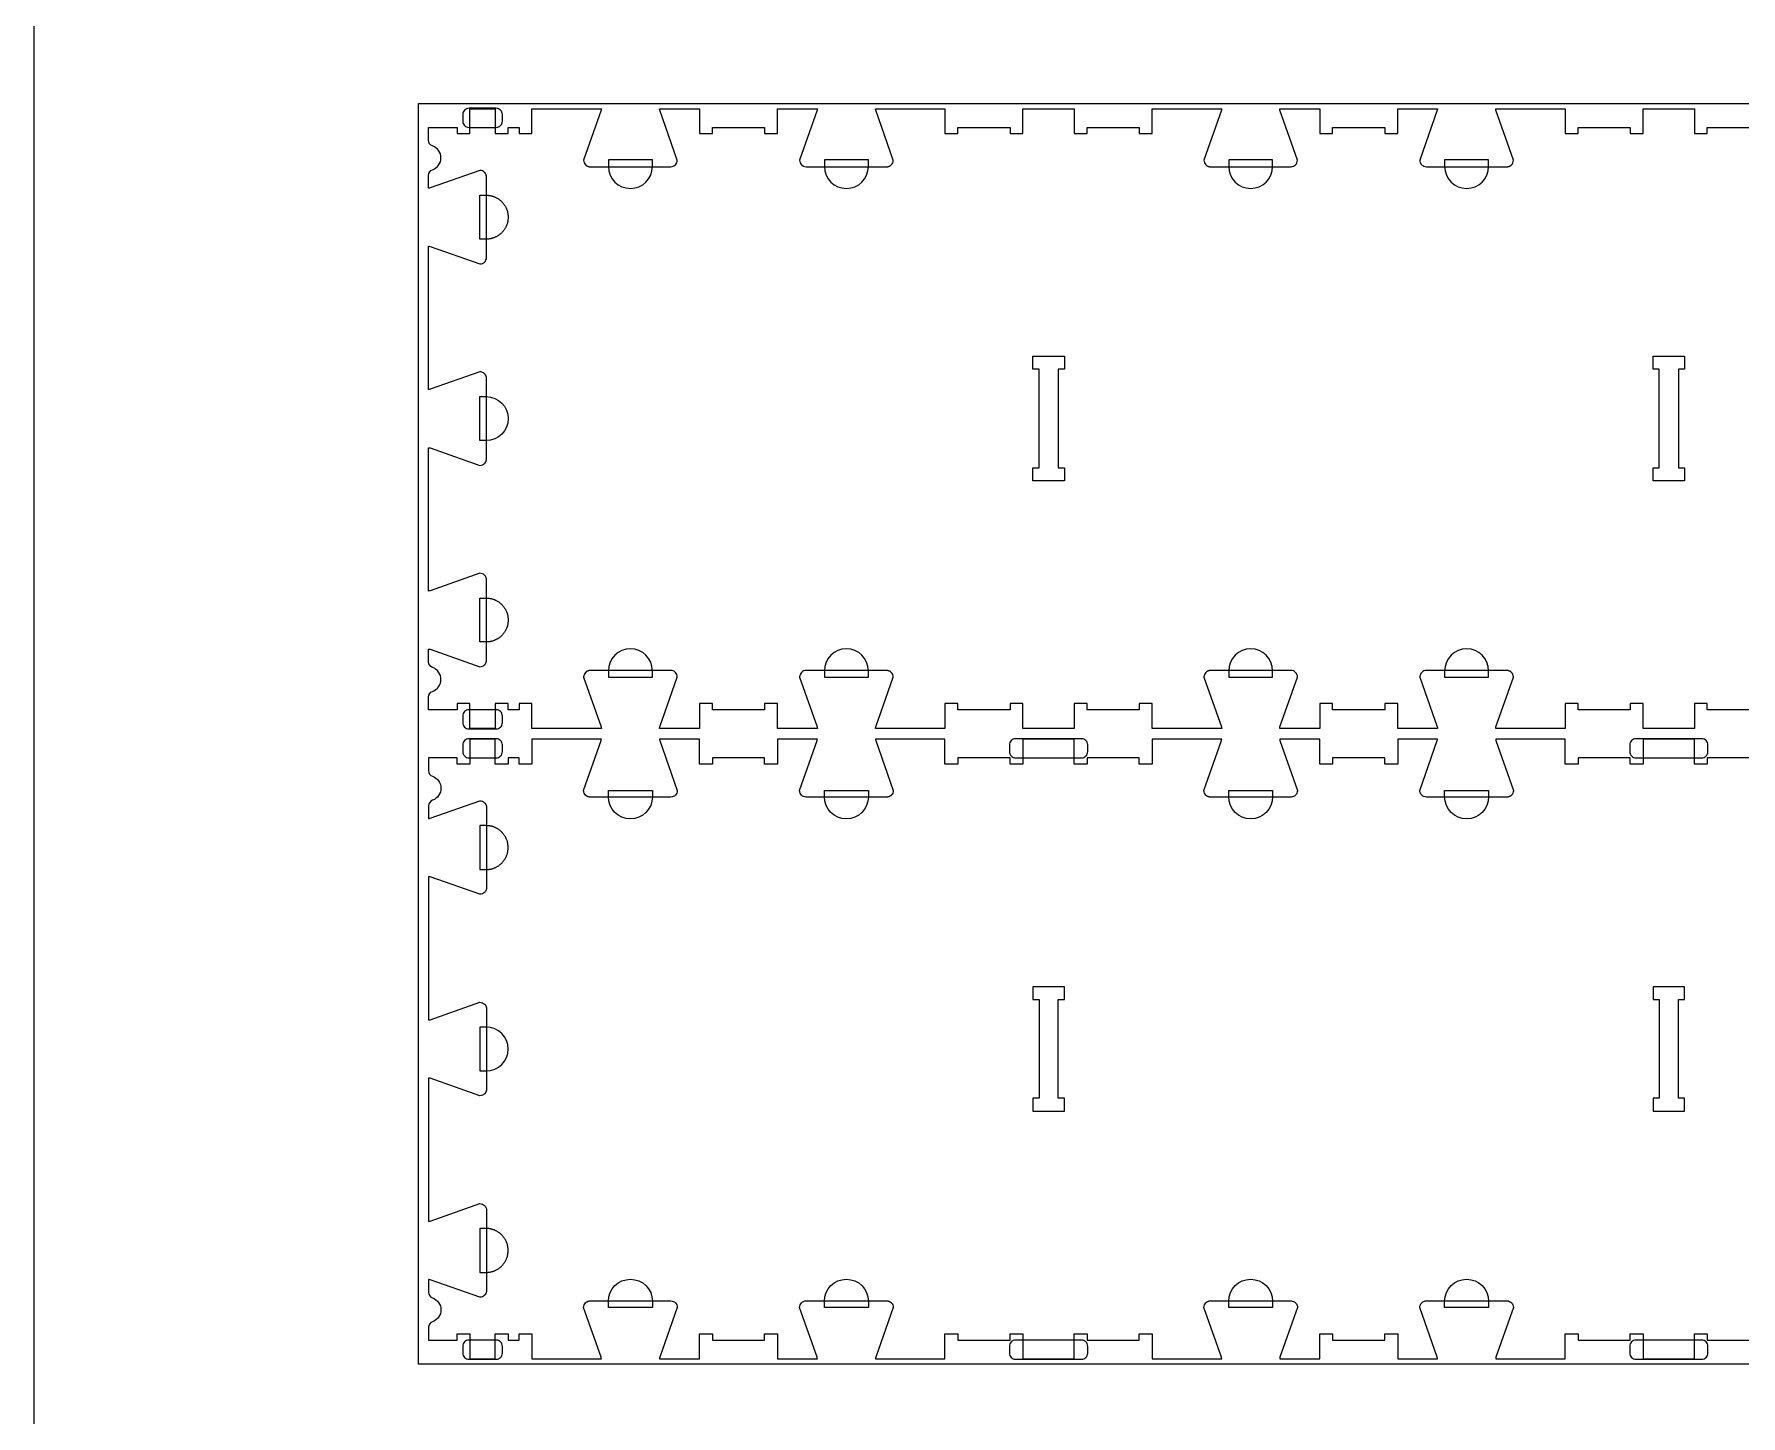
# Model space of a CAD drawing. Extents: x -1151 to 2032, y -19593 to -11999.
# Drawn here: x -1151 to 500, y -15293 to -13956 of the extents above; entities that cross this region are included whole.
import ezdxf

# ---------------------------------------------------------------- set-up
doc = ezdxf.new("R2010")
doc.units = 0
for name, color, linetype in [('0_SHEET_SPRUCEPLY_2440X122', 1, 'CONTINUOUS'), ('3_ANYTOOL_CUTTHROUGH_INSID', 4, 'CONTINUOUS'), ('4_ANYTOOL_CUTTHROUGH_OUTSI', 5, 'CONTINUOUS'), ('5_ANYTOOL_HALF_MILL_9MM_IN', 3, 'CONTINUOUS'), ('DONOTCUT', 18, 'CONTINUOUS')]:
    doc.layers.add(name, color=color, linetype=linetype)

msp = doc.modelspace()

# ---------------------------------------------------------------- linework, layer by layer
at = {"layer": '0_SHEET_SPRUCEPLY_2440X122'}
msp.add_lwpolyline([(1660.5, -14023.3), (1660.5, -15243.3), (-779.5, -15243.3), (-779.5, -14023.3)], close=True, dxfattribs=at)
at = {"layer": '3_ANYTOOL_CUTTHROUGH_INSID', "color": 4}
for points in [[(-154.9, -14388.5), (-185.1, -14388.5), (-185.1, -14376), (-179.1, -14376), (-179.1, -14280.5), (-185.1, -14280.5), (-185.1, -14268), (-154.6, -14268), (-154.6, -14280.5), (-160.6, -14280.5), (-160.6, -14376), (-154.6, -14376), (-154.6, -14388.5)], [(445.1, -14388.5), (414.9, -14388.5), (414.9, -14376), (420.9, -14376), (420.9, -14280.5), (414.9, -14280.5), (414.9, -14268), (445.4, -14268), (445.4, -14280.5), (439.4, -14280.5), (439.4, -14376), (445.4, -14376), (445.4, -14388.5)], [(-154.9, -14878), (-185.1, -14878), (-185.1, -14890.5), (-179.1, -14890.5), (-179.1, -14986), (-185.1, -14986), (-185.1, -14998.5), (-154.6, -14998.5), (-154.6, -14986), (-160.6, -14986), (-160.6, -14890.5), (-154.6, -14890.5), (-154.6, -14878)], [(445.1, -14878), (414.9, -14878), (414.9, -14890.5), (420.9, -14890.5), (420.9, -14986), (414.9, -14986), (414.9, -14998.5), (445.4, -14998.5), (445.4, -14986), (439.4, -14986), (439.4, -14890.5), (445.4, -14890.5), (445.4, -14878)]]:
    msp.add_lwpolyline(points, close=True, dxfattribs=at)
at = {"layer": '4_ANYTOOL_CUTTHROUGH_OUTSI', "color": 5}
for points in [[(517.9, -14610), (467.4, -14610), (467.4, -14604), (454.9, -14604), (454.9, -14628), (405.4, -14628), (405.4, -14604), (392.9, -14604), (392.9, -14610), (342.4, -14610), (342.4, -14604), (329.9, -14604), (329.9, -14628), (262.7, -14628), (262.7, -14628, -0.061485), (262.9, -14626.6), (279.8, -14578.4), (279.8, -14578.3), (279.8, -14578.3), (279.8, -14578.3, 0.198912), (278, -14573.9), (277.9, -14573.8), (277.8, -14573.7), (277.7, -14573.6), (277.6, -14573.5), (277.4, -14573.4), (277.3, -14573.3), (277.2, -14573.2), (277.1, -14573.1), (276.9, -14573), (276.8, -14572.9), (276.7, -14572.8), (276.5, -14572.8), (276.4, -14572.7), (276.3, -14572.6), (276.1, -14572.6), (276, -14572.5), (275.8, -14572.5), (275.7, -14572.4), (275.5, -14572.3), (275.4, -14572.3), (275.2, -14572.3), (275.1, -14572.2), (274.9, -14572.2), (274.8, -14572.1), (274.6, -14572.1), (274.5, -14572.1), (274.3, -14572.1), (274.2, -14572.1), (274, -14572), (273.9, -14572), (273.7, -14572), (273.6, -14572), (195.6, -14572, 0.414214), (189.3, -14578.3), (189.3, -14578.3), (189.3, -14578.4), (206.2, -14626.6), (206.2, -14626.6, -0.061485), (206.5, -14628), (167.9, -14628), (167.9, -14604), (155.4, -14604), (155.4, -14610), (104.9, -14610), (104.9, -14604), (92.4, -14604), (92.4, -14628), (53.8, -14628), (53.8, -14628, -0.061485), (54, -14626.6), (70.9, -14578.4), (70.9, -14578.3), (70.9, -14578.3), (70.9, -14578.3, 0.414214), (64.7, -14572), (-13.3, -14572), (-13.5, -14572), (-13.6, -14572), (-13.8, -14572), (-13.9, -14572.1), (-14.1, -14572.1), (-14.2, -14572.1), (-14.4, -14572.1), (-14.5, -14572.1), (-14.7, -14572.2), (-14.8, -14572.2), (-15, -14572.3), (-15.1, -14572.3), (-15.3, -14572.3), (-15.4, -14572.4), (-15.6, -14572.5), (-15.7, -14572.5), (-15.9, -14572.6), (-16, -14572.6), (-16.1, -14572.7), (-16.3, -14572.8), (-16.4, -14572.8), (-16.5, -14572.9), (-16.7, -14573), (-16.8, -14573.1), (-16.9, -14573.2), (-17.1, -14573.3), (-17.2, -14573.4), (-17.3, -14573.5), (-17.4, -14573.6), (-17.5, -14573.7), (-17.6, -14573.8), (-17.7, -14573.9, 0.198912), (-19.6, -14578.3), (-19.6, -14578.3), (-19.6, -14578.4), (-2.7, -14626.6), (-2.7, -14626.6, -0.061485), (-2.4, -14628), (-69.6, -14628), (-69.6, -14604), (-82.1, -14604), (-82.1, -14610), (-132.6, -14610), (-132.6, -14604), (-145.1, -14604), (-145.1, -14628), (-194.6, -14628), (-194.6, -14604), (-207.1, -14604), (-207.1, -14610), (-257.6, -14610), (-257.6, -14604), (-270.1, -14604), (-270.1, -14628), (-319.9, -14628), (-337.3, -14628), (-337.3, -14628, -0.061485), (-337.1, -14626.6), (-320.2, -14578.4), (-320.2, -14578.3), (-320.2, -14578.3), (-320.2, -14578.3, 0.198912), (-322, -14573.9), (-322.1, -14573.8), (-322.2, -14573.7), (-322.3, -14573.6), (-322.4, -14573.5), (-322.6, -14573.4), (-322.7, -14573.3), (-322.8, -14573.2), (-322.9, -14573.1), (-323.1, -14573), (-323.2, -14572.9), (-323.3, -14572.8), (-323.5, -14572.8), (-323.6, -14572.7), (-323.7, -14572.6), (-323.9, -14572.6), (-324, -14572.5), (-324.2, -14572.5), (-324.3, -14572.4), (-324.5, -14572.3), (-324.6, -14572.3), (-324.8, -14572.3), (-324.9, -14572.2), (-325.1, -14572.2), (-325.2, -14572.1), (-325.4, -14572.1), (-325.5, -14572.1), (-325.7, -14572.1), (-325.8, -14572.1), (-326, -14572), (-326.1, -14572), (-326.3, -14572), (-326.4, -14572), (-404.4, -14572, 0.414214), (-410.7, -14578.3), (-410.7, -14578.3), (-410.7, -14578.4), (-393.8, -14626.6), (-393.8, -14626.6, -0.061485), (-393.5, -14628), (-432.1, -14628), (-432.1, -14604), (-444.6, -14604), (-444.6, -14610), (-495.1, -14610), (-495.1, -14604), (-507.6, -14604), (-507.6, -14628), (-546.2, -14628), (-546.2, -14628, -0.061485), (-546, -14626.6), (-529.1, -14578.4), (-529.1, -14578.3), (-529.1, -14578.3), (-529.1, -14578.3, 0.414214), (-535.3, -14572), (-613.3, -14572), (-613.5, -14572), (-613.6, -14572), (-613.8, -14572), (-613.9, -14572.1), (-614.1, -14572.1), (-614.2, -14572.1), (-614.4, -14572.1), (-614.5, -14572.1), (-614.7, -14572.2), (-614.8, -14572.2), (-615, -14572.3), (-615.1, -14572.3), (-615.3, -14572.3), (-615.4, -14572.4), (-615.6, -14572.5), (-615.7, -14572.5), (-615.9, -14572.6), (-616, -14572.6), (-616.1, -14572.7), (-616.3, -14572.8), (-616.4, -14572.8), (-616.5, -14572.9), (-616.7, -14573), (-616.8, -14573.1), (-616.9, -14573.2), (-617.1, -14573.3), (-617.2, -14573.4), (-617.3, -14573.5), (-617.4, -14573.6), (-617.5, -14573.7), (-617.6, -14573.8), (-617.7, -14573.9, 0.198912), (-619.6, -14578.3), (-619.6, -14578.3), (-619.6, -14578.4), (-602.7, -14626.6), (-602.7, -14626.6, -0.061485), (-602.4, -14628), (-619.9, -14628), (-669.6, -14628), (-669.6, -14604), (-682.1, -14604), (-682.1, -14610), (-692.6, -14610), (-692.6, -14604), (-705.1, -14604), (-705.1, -14628), (-729.6, -14628), (-729.6, -14604), (-742.1, -14604), (-742.1, -14610), (-769.6, -14610), (-769.6, -14597.6), (-769.6, -14597.6, -0.317837), (-765.8, -14592.2, 0.707107), (-765.8, -14569.1, -0.317837), (-769.6, -14563.7), (-769.6, -14551.3, -0.061485), (-768.2, -14551.5), (-720, -14568.4), (-719.9, -14568.4), (-719.9, -14568.4), (-719.9, -14568.4, 0.198912), (-715.4, -14566.6), (-715.3, -14566.5), (-715.2, -14566.4), (-715.1, -14566.3), (-715, -14566.2), (-714.9, -14566), (-714.9, -14565.9), (-714.8, -14565.8), (-714.7, -14565.7), (-714.6, -14565.5), (-714.5, -14565.4), (-714.4, -14565.3), (-714.4, -14565.1), (-714.3, -14565), (-714.2, -14564.9), (-714.2, -14564.7), (-714.1, -14564.6), (-714, -14564.4), (-714, -14564.3), (-713.9, -14564.1), (-713.9, -14564), (-713.8, -14563.8), (-713.8, -14563.7), (-713.8, -14563.5), (-713.7, -14563.4), (-713.7, -14563.2), (-713.7, -14563.1), (-713.7, -14562.9), (-713.6, -14562.8), (-713.6, -14562.6), (-713.6, -14562.5), (-713.6, -14562.3), (-713.6, -14562.2), (-713.6, -14484.2, 0.414214), (-719.9, -14477.9), (-719.9, -14477.9), (-720, -14477.9), (-768.2, -14494.8), (-768.2, -14494.8, -0.061485), (-769.6, -14495.1), (-769.6, -14356.4, -0.061485), (-768.2, -14356.6), (-720, -14373.5), (-719.9, -14373.5), (-719.9, -14373.5), (-719.9, -14373.5, 0.198912), (-715.4, -14371.7), (-715.3, -14371.6), (-715.2, -14371.5), (-715.1, -14371.4), (-715, -14371.3), (-714.9, -14371.1), (-714.9, -14371), (-714.8, -14370.9), (-714.7, -14370.8), (-714.6, -14370.6), (-714.5, -14370.5), (-714.4, -14370.4), (-714.4, -14370.2), (-714.3, -14370.1), (-714.2, -14370), (-714.2, -14369.8), (-714.1, -14369.7), (-714, -14369.5), (-714, -14369.4), (-713.9, -14369.2), (-713.9, -14369.1), (-713.8, -14368.9), (-713.8, -14368.8), (-713.8, -14368.6), (-713.7, -14368.5), (-713.7, -14368.3), (-713.7, -14368.2), (-713.7, -14368), (-713.6, -14367.9), (-713.6, -14367.7), (-713.6, -14367.6), (-713.6, -14367.4), (-713.6, -14367.3), (-713.6, -14289.3), (-713.6, -14289.1), (-713.6, -14289), (-713.6, -14288.8), (-713.6, -14288.7), (-713.7, -14288.5), (-713.7, -14288.4), (-713.7, -14288.2), (-713.7, -14288.1), (-713.8, -14287.9), (-713.8, -14287.8), (-713.8, -14287.6), (-713.9, -14287.5), (-713.9, -14287.3), (-714, -14287.2), (-714, -14287), (-714.1, -14286.9), (-714.2, -14286.7), (-714.2, -14286.6), (-714.3, -14286.5), (-714.4, -14286.3), (-714.4, -14286.2), (-714.5, -14286.1), (-714.6, -14285.9), (-714.7, -14285.8), (-714.8, -14285.7), (-714.9, -14285.5), (-714.9, -14285.4), (-715, -14285.3), (-715.1, -14285.2), (-715.2, -14285.1), (-715.3, -14285), (-715.4, -14284.9, 0.198912), (-719.9, -14283), (-719.9, -14283), (-720, -14283), (-768.2, -14299.9), (-768.2, -14299.9, -0.061485), (-769.6, -14300.2), (-769.6, -14161.5, -0.061485), (-768.2, -14161.7), (-720, -14178.6), (-719.9, -14178.6), (-719.9, -14178.6), (-719.9, -14178.6, 0.414214), (-713.6, -14172.4), (-713.6, -14094.4), (-713.6, -14094.2), (-713.6, -14094.1), (-713.6, -14093.9), (-713.6, -14093.8), (-713.7, -14093.6), (-713.7, -14093.5), (-713.7, -14093.3), (-713.7, -14093.2), (-713.8, -14093), (-713.8, -14092.9), (-713.8, -14092.7), (-713.9, -14092.6), (-713.9, -14092.4), (-714, -14092.3), (-714, -14092.1), (-714.1, -14092), (-714.2, -14091.8), (-714.2, -14091.7), (-714.3, -14091.6), (-714.4, -14091.4), (-714.4, -14091.3), (-714.5, -14091.2), (-714.6, -14091), (-714.7, -14090.9), (-714.8, -14090.8), (-714.9, -14090.6), (-714.9, -14090.5), (-715, -14090.4), (-715.1, -14090.3), (-715.2, -14090.2), (-715.3, -14090.1), (-715.4, -14090, 0.198912), (-719.9, -14088.1), (-719.9, -14088.1), (-720, -14088.1), (-768.2, -14105), (-768.2, -14105, -0.061485), (-769.6, -14105.3), (-769.6, -14092.9, -0.317837), (-765.8, -14087.5, 0.707107), (-765.8, -14064.4, -0.317837), (-769.6, -14058.9), (-769.6, -14046.5), (-742.1, -14046.5), (-742.1, -14052.5), (-729.6, -14052.5), (-729.6, -14028.5), (-705.1, -14028.5), (-705.1, -14052.5), (-692.6, -14052.5), (-692.6, -14046.5), (-682.1, -14046.5), (-682.1, -14052.5), (-669.6, -14052.5), (-669.6, -14028.5), (-602.4, -14028.5), (-602.4, -14028.5, -0.061485), (-602.7, -14029.9), (-619.6, -14078.2), (-619.6, -14078.2), (-619.6, -14078.3), (-619.6, -14078.3, 0.198912), (-617.7, -14082.7), (-617.6, -14082.8), (-617.5, -14082.9), (-617.4, -14083), (-617.3, -14083.1), (-617.2, -14083.2), (-617.1, -14083.3), (-616.9, -14083.4), (-616.8, -14083.5), (-616.7, -14083.6), (-616.5, -14083.6), (-616.4, -14083.7), (-616.3, -14083.8), (-616.1, -14083.9), (-616, -14083.9), (-615.9, -14084), (-615.7, -14084.1), (-615.6, -14084.1), (-615.4, -14084.2), (-615.3, -14084.2), (-615.1, -14084.3), (-615, -14084.3), (-614.8, -14084.3), (-614.7, -14084.4), (-614.5, -14084.4), (-614.4, -14084.4), (-614.2, -14084.5), (-614.1, -14084.5), (-613.9, -14084.5), (-613.8, -14084.5), (-613.6, -14084.5), (-613.5, -14084.5), (-613.3, -14084.5), (-535.3, -14084.5, 0.414214), (-529.1, -14078.3), (-529.1, -14078.2), (-529.1, -14078.2), (-546, -14029.9), (-546, -14029.9, -0.061485), (-546.2, -14028.5), (-507.6, -14028.5), (-507.6, -14052.5), (-495.1, -14052.5), (-495.1, -14046.5), (-444.6, -14046.5), (-444.6, -14052.5), (-432.1, -14052.5), (-432.1, -14028.5), (-393.5, -14028.5), (-393.5, -14028.5, -0.061485), (-393.8, -14029.9), (-410.7, -14078.2), (-410.7, -14078.3), (-410.7, -14078.3, 0.414214), (-404.4, -14084.5), (-326.4, -14084.5), (-326.3, -14084.5), (-326.1, -14084.5), (-326, -14084.5), (-325.8, -14084.5), (-325.7, -14084.5), (-325.5, -14084.5), (-325.4, -14084.4), (-325.2, -14084.4), (-325.1, -14084.4), (-324.9, -14084.3), (-324.8, -14084.3), (-324.6, -14084.3), (-324.5, -14084.2), (-324.3, -14084.2), (-324.2, -14084.1), (-324, -14084.1), (-323.9, -14084), (-323.7, -14083.9), (-323.6, -14083.9), (-323.5, -14083.8), (-323.3, -14083.7), (-323.2, -14083.6), (-323.1, -14083.6), (-322.9, -14083.5), (-322.8, -14083.4), (-322.7, -14083.3), (-322.6, -14083.2), (-322.4, -14083.1), (-322.3, -14083), (-322.2, -14082.9), (-322.1, -14082.8), (-322, -14082.7, 0.198912), (-320.2, -14078.3), (-320.2, -14078.2), (-320.2, -14078.2), (-337.1, -14029.9), (-337.1, -14029.9, -0.061485), (-337.3, -14028.5), (-270.1, -14028.5), (-270.1, -14052.5), (-257.6, -14052.5), (-257.6, -14046.5), (-207.1, -14046.5), (-207.1, -14052.5), (-194.6, -14052.5), (-194.6, -14028.5), (-145.1, -14028.5), (-145.1, -14052.5), (-132.6, -14052.5), (-132.6, -14046.5), (-82.1, -14046.5), (-82.1, -14052.5), (-69.6, -14052.5), (-69.6, -14028.5), (-19.9, -14028.5), (-2.4, -14028.5), (-2.4, -14028.5, -0.061485), (-2.7, -14029.9), (-19.6, -14078.2), (-19.6, -14078.2), (-19.6, -14078.3), (-19.6, -14078.3, 0.198912), (-17.7, -14082.7), (-17.6, -14082.8), (-17.5, -14082.9), (-17.4, -14083), (-17.3, -14083.1), (-17.2, -14083.2), (-17.1, -14083.3), (-16.9, -14083.4), (-16.8, -14083.5), (-16.7, -14083.6), (-16.5, -14083.6), (-16.4, -14083.7), (-16.3, -14083.8), (-16.1, -14083.9), (-16, -14083.9), (-15.9, -14084), (-15.7, -14084.1), (-15.6, -14084.1), (-15.4, -14084.2), (-15.3, -14084.2), (-15.1, -14084.3), (-15, -14084.3), (-14.8, -14084.3), (-14.7, -14084.4), (-14.5, -14084.4), (-14.4, -14084.4), (-14.2, -14084.5), (-14.1, -14084.5), (-13.9, -14084.5), (-13.8, -14084.5), (-13.6, -14084.5), (-13.5, -14084.5), (-13.3, -14084.5), (64.7, -14084.5, 0.414214), (70.9, -14078.3), (70.9, -14078.2), (70.9, -14078.2), (54, -14029.9), (54, -14029.9, -0.061485), (53.8, -14028.5), (92.4, -14028.5), (92.4, -14052.5), (104.9, -14052.5), (104.9, -14046.5), (155.4, -14046.5), (155.4, -14052.5), (167.9, -14052.5), (167.9, -14028.5), (206.5, -14028.5), (206.5, -14028.5, -0.061485), (206.2, -14029.9), (189.3, -14078.2), (189.3, -14078.2), (189.3, -14078.3), (189.3, -14078.3, 0.414214), (195.6, -14084.5), (273.6, -14084.5), (273.7, -14084.5), (273.9, -14084.5), (274, -14084.5), (274.2, -14084.5), (274.3, -14084.5), (274.5, -14084.5), (274.6, -14084.4), (274.8, -14084.4), (274.9, -14084.4), (275.1, -14084.3), (275.2, -14084.3), (275.4, -14084.3), (275.5, -14084.2), (275.7, -14084.2), (275.8, -14084.1), (276, -14084.1), (276.1, -14084), (276.3, -14083.9), (276.4, -14083.9), (276.5, -14083.8), (276.7, -14083.7), (276.8, -14083.6), (276.9, -14083.6), (277.1, -14083.5), (277.2, -14083.4), (277.3, -14083.3), (277.4, -14083.2), (277.6, -14083.1), (277.7, -14083), (277.8, -14082.9), (277.9, -14082.8), (278, -14082.7, 0.198912), (279.8, -14078.3), (279.8, -14078.2), (279.8, -14078.2), (262.9, -14029.9), (262.9, -14029.9, -0.061485), (262.7, -14028.5), (280.1, -14028.5), (329.9, -14028.5), (329.9, -14052.5), (342.4, -14052.5), (342.4, -14046.5), (392.9, -14046.5), (392.9, -14052.5), (405.4, -14052.5), (405.4, -14028.5), (454.9, -14028.5), (454.9, -14052.5), (467.4, -14052.5), (467.4, -14046.5), (517.9, -14046.5)], [(517.9, -14656.5), (467.4, -14656.5), (467.4, -14662.5), (454.9, -14662.5), (454.9, -14638.5), (405.4, -14638.5), (405.4, -14662.5), (392.9, -14662.5), (392.9, -14656.5), (342.4, -14656.5), (342.4, -14662.5), (329.9, -14662.5), (329.9, -14638.5), (262.7, -14638.5), (262.7, -14638.5, 0.061485), (262.9, -14639.9), (279.8, -14688.2), (279.8, -14688.2), (279.8, -14688.3), (279.8, -14688.3, -0.198912), (278, -14692.7), (277.9, -14692.8), (277.8, -14692.9), (277.7, -14693), (277.6, -14693.1), (277.4, -14693.2), (277.3, -14693.3), (277.2, -14693.4), (277.1, -14693.5), (276.9, -14693.6), (276.8, -14693.6), (276.7, -14693.7), (276.5, -14693.8), (276.4, -14693.9), (276.3, -14693.9), (276.1, -14694), (276, -14694.1), (275.8, -14694.1), (275.7, -14694.2), (275.5, -14694.2), (275.4, -14694.3), (275.2, -14694.3), (275.1, -14694.3), (274.9, -14694.4), (274.8, -14694.4), (274.6, -14694.4), (274.5, -14694.5), (274.3, -14694.5), (274.2, -14694.5), (274, -14694.5), (273.9, -14694.5), (273.7, -14694.5), (273.6, -14694.5), (195.6, -14694.5, -0.414214), (189.3, -14688.3), (189.3, -14688.2), (189.3, -14688.2), (206.2, -14639.9), (206.2, -14639.9, 0.061485), (206.5, -14638.5), (167.9, -14638.5), (167.9, -14662.5), (155.4, -14662.5), (155.4, -14656.5), (104.9, -14656.5), (104.9, -14662.5), (92.4, -14662.5), (92.4, -14638.5), (53.8, -14638.5), (53.8, -14638.5, 0.061485), (54, -14639.9), (70.9, -14688.2), (70.9, -14688.2), (70.9, -14688.3), (70.9, -14688.3, -0.414214), (64.7, -14694.5), (-13.3, -14694.5), (-13.5, -14694.5), (-13.6, -14694.5), (-13.8, -14694.5), (-13.9, -14694.5), (-14.1, -14694.5), (-14.2, -14694.5), (-14.4, -14694.4), (-14.5, -14694.4), (-14.7, -14694.4), (-14.8, -14694.3), (-15, -14694.3), (-15.1, -14694.3), (-15.3, -14694.2), (-15.4, -14694.2), (-15.6, -14694.1), (-15.7, -14694.1), (-15.9, -14694), (-16, -14693.9), (-16.1, -14693.9), (-16.3, -14693.8), (-16.4, -14693.7), (-16.5, -14693.6), (-16.7, -14693.6), (-16.8, -14693.5), (-16.9, -14693.4), (-17.1, -14693.3), (-17.2, -14693.2), (-17.3, -14693.1), (-17.4, -14693), (-17.5, -14692.9), (-17.6, -14692.8), (-17.7, -14692.7, -0.198912), (-19.6, -14688.3), (-19.6, -14688.2), (-2.7, -14639.9), (-2.7, -14639.9, 0.061485), (-2.4, -14638.5), (-69.6, -14638.5), (-69.6, -14662.5), (-82.1, -14662.5), (-82.1, -14656.5), (-132.6, -14656.5), (-132.6, -14662.5), (-145.1, -14662.5), (-145.1, -14638.5), (-194.6, -14638.5), (-194.6, -14662.5), (-207.1, -14662.5), (-207.1, -14656.5), (-257.6, -14656.5), (-257.6, -14662.5), (-270.1, -14662.5), (-270.1, -14638.5), (-337.3, -14638.5), (-337.3, -14638.5, 0.061485), (-337.1, -14639.9), (-320.2, -14688.2), (-320.2, -14688.2), (-320.2, -14688.3), (-320.2, -14688.3, -0.198912), (-322, -14692.7), (-322.1, -14692.8), (-322.2, -14692.9), (-322.3, -14693), (-322.4, -14693.1), (-322.6, -14693.2), (-322.7, -14693.3), (-322.8, -14693.4), (-322.9, -14693.5), (-323.1, -14693.6), (-323.2, -14693.6), (-323.3, -14693.7), (-323.5, -14693.8), (-323.6, -14693.9), (-323.7, -14693.9), (-323.9, -14694), (-324, -14694.1), (-324.2, -14694.1), (-324.3, -14694.2), (-324.5, -14694.2), (-324.6, -14694.3), (-324.8, -14694.3), (-324.9, -14694.3), (-325.1, -14694.4), (-325.2, -14694.4), (-325.4, -14694.4), (-325.5, -14694.5), (-325.7, -14694.5), (-325.8, -14694.5), (-326, -14694.5), (-326.1, -14694.5), (-326.3, -14694.5), (-326.4, -14694.5), (-404.4, -14694.5, -0.414214), (-410.7, -14688.3), (-410.7, -14688.2), (-410.7, -14688.2), (-393.8, -14639.9), (-393.8, -14639.9, 0.061485), (-393.5, -14638.5), (-432.1, -14638.5), (-432.1, -14662.5), (-444.6, -14662.5), (-444.6, -14656.5), (-495.1, -14656.5), (-495.1, -14662.5), (-507.6, -14662.5), (-507.6, -14638.5), (-546.2, -14638.5), (-546.2, -14638.5, 0.061485), (-546, -14639.9), (-529.1, -14688.2), (-529.1, -14688.2), (-529.1, -14688.3), (-529.1, -14688.3, -0.414214), (-535.3, -14694.5), (-613.3, -14694.5), (-613.5, -14694.5), (-613.6, -14694.5), (-613.8, -14694.5), (-613.9, -14694.5), (-614.1, -14694.5), (-614.2, -14694.5), (-614.4, -14694.4), (-614.5, -14694.4), (-614.7, -14694.4), (-614.8, -14694.3), (-615, -14694.3), (-615.1, -14694.3), (-615.3, -14694.2), (-615.4, -14694.2), (-615.6, -14694.1), (-615.7, -14694.1), (-615.9, -14694), (-616, -14693.9), (-616.1, -14693.9), (-616.3, -14693.8), (-616.4, -14693.7), (-616.5, -14693.6), (-616.7, -14693.6), (-616.8, -14693.5), (-616.9, -14693.4), (-617.1, -14693.3), (-617.2, -14693.2), (-617.3, -14693.1), (-617.4, -14693), (-617.5, -14692.9), (-617.6, -14692.8), (-617.7, -14692.7, -0.198912), (-619.6, -14688.3), (-619.6, -14688.2), (-619.6, -14688.2), (-602.7, -14639.9), (-602.7, -14639.9, 0.061485), (-602.4, -14638.5), (-669.6, -14638.5), (-669.6, -14662.5), (-682.1, -14662.5), (-682.1, -14656.5), (-692.6, -14656.5), (-692.6, -14662.5), (-705.1, -14662.5), (-705.1, -14638.5), (-729.6, -14638.5), (-729.6, -14662.5), (-742.1, -14662.5), (-742.1, -14656.5), (-769.6, -14656.5), (-769.6, -14668.9), (-769.6, -14668.9, 0.317837), (-765.8, -14674.4, -0.707107), (-765.8, -14697.5, 0.317837), (-769.6, -14702.9), (-769.6, -14715.3, 0.061485), (-768.2, -14715), (-720, -14698.1), (-719.9, -14698.1), (-719.9, -14698.1), (-719.9, -14698.1, -0.198912), (-715.4, -14700), (-715.3, -14700.1), (-715.2, -14700.2), (-715.1, -14700.3), (-715, -14700.4), (-714.9, -14700.5), (-714.9, -14700.6), (-714.8, -14700.8), (-714.7, -14700.9), (-714.6, -14701), (-714.5, -14701.2), (-714.4, -14701.3), (-714.4, -14701.4), (-714.3, -14701.6), (-714.2, -14701.7), (-714.2, -14701.8), (-714.1, -14702), (-714, -14702.1), (-714, -14702.3), (-713.9, -14702.4), (-713.9, -14702.6), (-713.8, -14702.7), (-713.8, -14702.9), (-713.8, -14703), (-713.7, -14703.2), (-713.7, -14703.3), (-713.7, -14703.5), (-713.7, -14703.6), (-713.6, -14703.8), (-713.6, -14703.9), (-713.6, -14704.1), (-713.6, -14704.2), (-713.6, -14704.4), (-713.6, -14782.4, -0.414214), (-719.9, -14788.6), (-719.9, -14788.6), (-768.2, -14771.7), (-768.2, -14771.7, 0.061485), (-769.6, -14771.5), (-769.6, -14910.2, 0.061485), (-768.2, -14909.9), (-720, -14893), (-719.9, -14893), (-719.9, -14893), (-719.9, -14893, -0.198912), (-715.4, -14894.9), (-715.3, -14895), (-715.2, -14895.1), (-715.1, -14895.2), (-715, -14895.3), (-714.9, -14895.4), (-714.9, -14895.5), (-714.8, -14895.7), (-714.7, -14895.8), (-714.6, -14895.9), (-714.5, -14896.1), (-714.4, -14896.2), (-714.4, -14896.3), (-714.3, -14896.5), (-714.2, -14896.6), (-714.2, -14896.7), (-714.1, -14896.9), (-714, -14897), (-714, -14897.2), (-713.9, -14897.3), (-713.9, -14897.5), (-713.8, -14897.6), (-713.8, -14897.8), (-713.8, -14897.9), (-713.7, -14898.1), (-713.7, -14898.2), (-713.7, -14898.4), (-713.7, -14898.5), (-713.6, -14898.7), (-713.6, -14898.8), (-713.6, -14899), (-713.6, -14899.1), (-713.6, -14899.3), (-713.6, -14977.3), (-713.6, -14977.4), (-713.6, -14977.6), (-713.6, -14977.7), (-713.6, -14977.9), (-713.7, -14978), (-713.7, -14978.2), (-713.7, -14978.3), (-713.7, -14978.5), (-713.8, -14978.6), (-713.8, -14978.8), (-713.8, -14978.9), (-713.9, -14979.1), (-713.9, -14979.2), (-714, -14979.4), (-714, -14979.5), (-714.1, -14979.7), (-714.2, -14979.8), (-714.2, -14980), (-714.3, -14980.1), (-714.4, -14980.2), (-714.4, -14980.4), (-714.5, -14980.5), (-714.6, -14980.6), (-714.7, -14980.8), (-714.8, -14980.9), (-714.9, -14981), (-714.9, -14981.1), (-715, -14981.3), (-715.1, -14981.4), (-715.2, -14981.5), (-715.3, -14981.6), (-715.4, -14981.7, -0.198912), (-719.9, -14983.5), (-719.9, -14983.5), (-720, -14983.5), (-768.2, -14966.6), (-768.2, -14966.6, 0.061485), (-769.6, -14966.4), (-769.6, -15105.1, 0.061485), (-768.2, -15104.8), (-720, -15087.9), (-719.9, -15087.9), (-719.9, -15087.9), (-719.9, -15087.9, -0.414214), (-713.6, -15094.2), (-713.6, -15172.2), (-713.6, -15172.3), (-713.6, -15172.5), (-713.6, -15172.6), (-713.6, -15172.8), (-713.7, -15172.9), (-713.7, -15173.1), (-713.7, -15173.2), (-713.7, -15173.4), (-713.8, -15173.5), (-713.8, -15173.7), (-713.8, -15173.8), (-713.9, -15174), (-713.9, -15174.1), (-714, -15174.3), (-714, -15174.4), (-714.1, -15174.6), (-714.2, -15174.7), (-714.2, -15174.9), (-714.3, -15175), (-714.4, -15175.1), (-714.4, -15175.3), (-714.5, -15175.4), (-714.6, -15175.5), (-714.7, -15175.7), (-714.8, -15175.8), (-714.9, -15175.9), (-714.9, -15176), (-715, -15176.2), (-715.1, -15176.3), (-715.2, -15176.4), (-715.3, -15176.5), (-715.4, -15176.6, -0.198912), (-719.9, -15178.4), (-719.9, -15178.4), (-720, -15178.4), (-768.2, -15161.5), (-768.2, -15161.5, 0.061485), (-769.6, -15161.3), (-769.6, -15173.7, 0.317837), (-765.8, -15179.1, -0.707107), (-765.8, -15202.2, 0.317837), (-769.6, -15207.6), (-769.6, -15220), (-742.1, -15220), (-742.1, -15214), (-729.6, -15214), (-729.6, -15238), (-705.1, -15238), (-705.1, -15214), (-692.6, -15214), (-692.6, -15220), (-682.1, -15220), (-682.1, -15214), (-681.9, -15214), (-681.9, -15214), (-669.6, -15214), (-669.6, -15238), (-602.4, -15238), (-602.4, -15238, 0.061485), (-602.7, -15236.6), (-619.6, -15188.4), (-619.6, -15188.3), (-619.6, -15188.3), (-619.6, -15188.3, -0.198912), (-617.7, -15183.9), (-617.6, -15183.8), (-617.5, -15183.7), (-617.4, -15183.6), (-617.3, -15183.5), (-617.2, -15183.4), (-617.1, -15183.3), (-616.9, -15183.2), (-616.8, -15183.1), (-616.7, -15183), (-616.5, -15182.9), (-616.4, -15182.8), (-616.3, -15182.8), (-616.1, -15182.7), (-616, -15182.6), (-615.9, -15182.6), (-615.7, -15182.5), (-615.6, -15182.5), (-615.4, -15182.4), (-615.3, -15182.3), (-615.1, -15182.3), (-615, -15182.3), (-614.8, -15182.2), (-614.7, -15182.2), (-614.5, -15182.1), (-614.4, -15182.1), (-614.2, -15182.1), (-614.1, -15182.1), (-613.9, -15182.1), (-613.8, -15182), (-613.6, -15182), (-613.5, -15182), (-613.3, -15182), (-535.3, -15182, -0.414214), (-529.1, -15188.3), (-529.1, -15188.3), (-529.1, -15188.4), (-546, -15236.6), (-546, -15236.6, 0.061485), (-546.2, -15238), (-507.6, -15238), (-507.6, -15214), (-495.1, -15214), (-495.1, -15220), (-444.6, -15220), (-444.6, -15214), (-432.1, -15214), (-432.1, -15238), (-393.5, -15238), (-393.5, -15238, 0.061485), (-393.8, -15236.6), (-410.7, -15188.4), (-410.7, -15188.3), (-410.7, -15188.3), (-410.7, -15188.3, -0.414214), (-404.4, -15182), (-326.4, -15182), (-326.3, -15182), (-326.1, -15182), (-326, -15182), (-325.8, -15182.1), (-325.7, -15182.1), (-325.5, -15182.1), (-325.4, -15182.1), (-325.2, -15182.1), (-325.1, -15182.2), (-324.9, -15182.2), (-324.8, -15182.3), (-324.6, -15182.3), (-324.5, -15182.3), (-324.3, -15182.4), (-324.2, -15182.5), (-324, -15182.5), (-323.9, -15182.6), (-323.7, -15182.6), (-323.6, -15182.7), (-323.5, -15182.8), (-323.3, -15182.8), (-323.2, -15182.9), (-323.1, -15183), (-322.9, -15183.1), (-322.8, -15183.2), (-322.7, -15183.3), (-322.6, -15183.4), (-322.4, -15183.5), (-322.3, -15183.6), (-322.2, -15183.7), (-322.1, -15183.8), (-322, -15183.9, -0.198912), (-320.2, -15188.3), (-320.2, -15188.3), (-320.2, -15188.4), (-337.1, -15236.6), (-337.1, -15236.6, 0.061485), (-337.3, -15238), (-319.9, -15238), (-270.1, -15238), (-270.1, -15214), (-257.6, -15214), (-257.6, -15220), (-207.1, -15220), (-207.1, -15214), (-194.6, -15214), (-194.6, -15238), (-145.1, -15238), (-145.1, -15214), (-132.6, -15214), (-132.6, -15220), (-82.1, -15220), (-82.1, -15214), (-69.6, -15214), (-69.6, -15238), (-2.4, -15238), (-2.4, -15238, 0.061485), (-2.7, -15236.6), (-19.6, -15188.4), (-19.6, -15188.3), (-19.6, -15188.3), (-19.6, -15188.3, -0.198912), (-17.7, -15183.9), (-17.6, -15183.8), (-17.5, -15183.7), (-17.4, -15183.6), (-17.3, -15183.5), (-17.2, -15183.4), (-17.1, -15183.3), (-16.9, -15183.2), (-16.8, -15183.1), (-16.7, -15183), (-16.5, -15182.9), (-16.4, -15182.8), (-16.3, -15182.8), (-16.1, -15182.7), (-16, -15182.6), (-15.9, -15182.6), (-15.7, -15182.5), (-15.6, -15182.5), (-15.4, -15182.4), (-15.3, -15182.3), (-15.1, -15182.3), (-15, -15182.3), (-14.8, -15182.2), (-14.7, -15182.2), (-14.5, -15182.1), (-14.4, -15182.1), (-14.2, -15182.1), (-14.1, -15182.1), (-13.9, -15182.1), (-13.8, -15182), (-13.6, -15182), (-13.5, -15182), (-13.3, -15182), (64.7, -15182, -0.414214), (70.9, -15188.3), (70.9, -15188.3), (70.9, -15188.4), (54, -15236.6), (54, -15236.6, 0.061485), (53.8, -15238), (92.4, -15238), (92.4, -15214), (104.9, -15214), (104.9, -15220), (155.4, -15220), (155.4, -15214), (167.9, -15214), (167.9, -15238), (206.5, -15238), (206.5, -15238, 0.061485), (206.2, -15236.6), (189.3, -15188.4), (189.3, -15188.3), (189.3, -15188.3), (189.3, -15188.3, -0.414214), (195.6, -15182), (273.6, -15182), (273.7, -15182), (273.9, -15182), (274, -15182), (274.2, -15182.1), (274.3, -15182.1), (274.5, -15182.1), (274.6, -15182.1), (274.8, -15182.1), (274.9, -15182.2), (275.1, -15182.2), (275.2, -15182.3), (275.4, -15182.3), (275.5, -15182.3), (275.7, -15182.4), (275.8, -15182.5), (276, -15182.5), (276.1, -15182.6), (276.3, -15182.6), (276.4, -15182.7), (276.5, -15182.8), (276.7, -15182.8), (276.8, -15182.9), (276.9, -15183), (277.1, -15183.1), (277.2, -15183.2), (277.3, -15183.3), (277.4, -15183.4), (277.6, -15183.5), (277.7, -15183.6), (277.8, -15183.7), (277.9, -15183.8), (278, -15183.9, -0.198912), (279.8, -15188.3), (279.8, -15188.3), (279.8, -15188.4), (262.9, -15236.6), (262.9, -15236.6, 0.061485), (262.7, -15238), (280.1, -15238), (329.9, -15238), (329.9, -15214), (342.4, -15214), (342.4, -15220), (392.9, -15220), (392.9, -15214), (405.4, -15214), (405.4, -15238), (454.9, -15238), (454.9, -15214), (467.4, -15214), (467.4, -15220), (517.9, -15220)]]:
    msp.add_lwpolyline(points, format="xyb", dxfattribs=at)
at = {"layer": '5_ANYTOOL_HALF_MILL_9MM_IN', "color": 3}
for points in [[(-730.5, -14028, 0.414214), (-736.5, -14034), (-736.5, -14040.5, 0.414214), (-730.5, -14046.5), (-704.2, -14046.5, 0.414214), (-698.2, -14040.5), (-698.2, -14034, 0.414214), (-704.2, -14028)], [(-595.6, -14084.3, 1), (-553.1, -14084.3), (-553.1, -14084), (-553.1, -14078), (-595.6, -14078), (-595.6, -14084), (-595.6, -14084.3)], [(-386.7, -14084.3, 1), (-344.2, -14084.3), (-344.2, -14084), (-344.2, -14078), (-386.7, -14078), (-386.7, -14084), (-386.7, -14084.3)], [(4.4, -14084.3, 1), (46.9, -14084.3), (46.9, -14084), (46.9, -14078), (4.4, -14078), (4.4, -14084), (4.4, -14084.3)], [(213.3, -14084.3, 1), (255.8, -14084.3), (255.8, -14084), (255.8, -14078), (213.3, -14078), (213.3, -14084), (213.3, -14084.3)], [(-713.9, -14307, -1), (-713.9, -14349.5), (-714.1, -14349.5), (-720.1, -14349.5), (-720.1, -14307), (-714.1, -14307), (-713.9, -14307)], [(-553.1, -14572.3, 1), (-595.6, -14572.3), (-595.6, -14572.5), (-595.6, -14578.5), (-553.1, -14578.5), (-553.1, -14572.5), (-553.1, -14572.3)], [(-344.2, -14572.3, 1), (-386.7, -14572.3), (-386.7, -14572.5), (-386.7, -14578.5), (-344.2, -14578.5), (-344.2, -14572.5), (-344.2, -14572.3)], [(46.9, -14572.3, 1), (4.4, -14572.3), (4.4, -14572.5), (4.4, -14578.5), (46.9, -14578.5), (46.9, -14572.5), (46.9, -14572.3)], [(255.8, -14572.3, 1), (213.3, -14572.3), (213.3, -14572.5), (213.3, -14578.5), (255.8, -14578.5), (255.8, -14572.5), (255.8, -14572.3)], [(-730.5, -14610, 0.414214), (-736.5, -14616), (-736.5, -14622.5, 0.414214), (-730.5, -14628.5), (-704.2, -14628.5, 0.414214), (-698.2, -14622.5), (-698.2, -14616, 0.414214), (-704.2, -14610)], [(-730.5, -14638, 0.414214), (-736.5, -14644), (-736.5, -14650.5, 0.414214), (-730.5, -14656.5), (-704.2, -14656.5, 0.414214), (-698.2, -14650.5), (-698.2, -14644, 0.414214), (-704.2, -14638)], [(-201.7, -14638, 0.414214), (-207.7, -14644), (-207.7, -14650.5, 0.414214), (-201.7, -14656.5), (-138, -14656.5, 0.414214), (-132, -14650.5), (-132, -14644, 0.414214), (-138, -14638)], [(398.3, -14638, 0.414214), (392.3, -14644), (392.3, -14650.5, 0.414214), (398.3, -14656.5), (462, -14656.5, 0.414214), (468, -14650.5), (468, -14644, 0.414214), (462, -14638)], [(-553.1, -14694.3, -1), (-595.6, -14694.3), (-595.6, -14694), (-595.6, -14688), (-553.1, -14688), (-553.1, -14694), (-553.1, -14694.3)], [(-344.2, -14694.3, -1), (-386.7, -14694.3), (-386.7, -14694), (-386.7, -14688), (-344.2, -14688), (-344.2, -14694), (-344.2, -14694.3)], [(46.9, -14694.3, -1), (4.4, -14694.3), (4.4, -14694), (4.4, -14688), (46.9, -14688), (46.9, -14694), (46.9, -14694.3)], [(255.8, -14694.3, -1), (213.3, -14694.3), (213.3, -14694), (213.3, -14688), (255.8, -14688), (255.8, -14694), (255.8, -14694.3)], [(-713.9, -14959.5, 1), (-713.9, -14917), (-714.1, -14917), (-720.1, -14917), (-720.1, -14959.5), (-714.1, -14959.5), (-713.9, -14959.5)], [(-595.6, -15182.3, -1), (-553.1, -15182.3), (-553.1, -15182.5), (-553.1, -15188.5), (-595.6, -15188.5), (-595.6, -15182.5), (-595.6, -15182.3)], [(-386.7, -15182.3, -1), (-344.2, -15182.3), (-344.2, -15182.5), (-344.2, -15188.5), (-386.7, -15188.5), (-386.7, -15182.5), (-386.7, -15182.3)], [(4.4, -15182.3, -1), (46.9, -15182.3), (46.9, -15182.5), (46.9, -15188.5), (4.4, -15188.5), (4.4, -15182.5), (4.4, -15182.3)], [(213.3, -15182.3, -1), (255.8, -15182.3), (255.8, -15182.5), (255.8, -15188.5), (213.3, -15188.5), (213.3, -15182.5), (213.3, -15182.3)], [(-730.5, -15220, 0.414214), (-736.5, -15226), (-736.5, -15232.5, 0.414214), (-730.5, -15238.5), (-704.2, -15238.5, 0.414214), (-698.2, -15232.5), (-698.2, -15226, 0.414214), (-704.2, -15220)], [(-201.7, -15220, 0.414214), (-207.7, -15226), (-207.7, -15232.5, 0.414214), (-201.7, -15238.5), (-138, -15238.5, 0.414214), (-132, -15232.5), (-132, -15226, 0.414214), (-138, -15220)], [(398.3, -15220, 0.414214), (392.3, -15226), (392.3, -15232.5, 0.414214), (398.3, -15238.5), (462, -15238.5, 0.414214), (468, -15232.5), (468, -15226, 0.414214), (462, -15220)]]:
    msp.add_lwpolyline(points, format="xyb", close=True, dxfattribs=at)
for points in [[(-713.9, -14112.1), (-713.4, -14112.1), (-712.9, -14112.2), (-712.4, -14112.2), (-712, -14112.2), (-711.5, -14112.3), (-711, -14112.3), (-710.5, -14112.4), (-710, -14112.5), (-709.5, -14112.6), (-709, -14112.7), (-708.5, -14112.8), (-708, -14113), (-707.5, -14113.1), (-707, -14113.3), (-706.5, -14113.4), (-706, -14113.6), (-705.6, -14113.8), (-705.1, -14114), (-704.6, -14114.3), (-704.1, -14114.5), (-703.6, -14114.8), (-703.2, -14115), (-702.7, -14115.3), (-702.2, -14115.6), (-701.8, -14115.9), (-701.3, -14116.2), (-700.9, -14116.5), (-700.5, -14116.9), (-700.1, -14117.2), (-699.6, -14117.6), (-699.2, -14118), (-698.8, -14118.4), (-698.5, -14118.8), (-698.1, -14119.2), (-697.7, -14119.6), (-697.4, -14120), (-697, -14120.4), (-696.7, -14120.9), (-696.4, -14121.3), (-696.1, -14121.8), (-695.8, -14122.2), (-695.5, -14122.7), (-695.2, -14123.1), (-695, -14123.6), (-694.8, -14124.1), (-694.5, -14124.6), (-694.3, -14125.1), (-694.1, -14125.6), (-693.9, -14126.1), (-693.7, -14126.5), (-693.6, -14127), (-693.4, -14127.5), (-693.3, -14128), (-693.2, -14128.5), (-693.1, -14129), (-693, -14129.5), (-692.9, -14130), (-692.8, -14130.5), (-692.8, -14131), (-692.7, -14131.5), (-692.7, -14132), (-692.6, -14132.4), (-692.6, -14132.9), (-692.6, -14133.4), (-692.6, -14133.9), (-692.6, -14134.3), (-692.7, -14134.8), (-692.7, -14135.3), (-692.8, -14135.8), (-692.8, -14136.3), (-692.9, -14136.8), (-693, -14137.2), (-693.1, -14137.7), (-693.2, -14138.2), (-693.3, -14138.7), (-693.4, -14139.2), (-693.6, -14139.7), (-693.7, -14140.2), (-693.9, -14140.7), (-694.1, -14141.2), (-694.3, -14141.7), (-694.5, -14142.2), (-694.8, -14142.7), (-695, -14143.1), (-695.2, -14143.6), (-695.5, -14144.1), (-695.8, -14144.6), (-696.1, -14145), (-696.4, -14145.5), (-696.7, -14145.9), (-697, -14146.3), (-697.4, -14146.8), (-697.7, -14147.2), (-698.1, -14147.6), (-698.5, -14148), (-698.8, -14148.4), (-699.2, -14148.8), (-699.6, -14149.2), (-700.1, -14149.5), (-700.5, -14149.9), (-700.9, -14150.2), (-701.3, -14150.5), (-701.8, -14150.9), (-702.2, -14151.2), (-702.7, -14151.5), (-703.2, -14151.7), (-703.6, -14152), (-704.1, -14152.3), (-704.6, -14152.5), (-705.1, -14152.7), (-705.6, -14152.9), (-706, -14153.1), (-706.5, -14153.3), (-707, -14153.5), (-707.5, -14153.7), (-708, -14153.8), (-708.5, -14153.9), (-709, -14154.1), (-709.5, -14154.2), (-710, -14154.3), (-710.5, -14154.4), (-711, -14154.4), (-711.5, -14154.5), (-712, -14154.5), (-712.4, -14154.6), (-712.9, -14154.6), (-713.4, -14154.6), (-713.9, -14154.6), (-714.1, -14154.6), (-720.1, -14154.6), (-720.1, -14112.1), (-714.1, -14112.1), (-713.9, -14112.1)], [(-713.9, -14501.9), (-713.4, -14501.9), (-712.9, -14502), (-712.4, -14502), (-712, -14502), (-711.5, -14502.1), (-711, -14502.1), (-710.5, -14502.2), (-710, -14502.3), (-709.5, -14502.4), (-709, -14502.5), (-708.5, -14502.6), (-708, -14502.8), (-707.5, -14502.9), (-707, -14503.1), (-706.5, -14503.2), (-706, -14503.4), (-705.6, -14503.6), (-705.1, -14503.8), (-704.6, -14504.1), (-704.1, -14504.3), (-703.6, -14504.6), (-703.2, -14504.8), (-702.7, -14505.1), (-702.2, -14505.4), (-701.8, -14505.7), (-701.3, -14506), (-700.9, -14506.3), (-700.5, -14506.7), (-700.1, -14507), (-699.6, -14507.4), (-699.2, -14507.8), (-698.8, -14508.2), (-698.5, -14508.6), (-698.1, -14509), (-697.7, -14509.4), (-697.4, -14509.8), (-697, -14510.2), (-696.7, -14510.7), (-696.4, -14511.1), (-696.1, -14511.6), (-695.8, -14512), (-695.5, -14512.5), (-695.2, -14512.9), (-695, -14513.4), (-694.8, -14513.9), (-694.5, -14514.4), (-694.3, -14514.9), (-694.1, -14515.4), (-693.9, -14515.9), (-693.7, -14516.3), (-693.6, -14516.8), (-693.4, -14517.3), (-693.3, -14517.8), (-693.2, -14518.3), (-693.1, -14518.8), (-693, -14519.3), (-692.9, -14519.8), (-692.8, -14520.3), (-692.8, -14520.8), (-692.7, -14521.3), (-692.7, -14521.8), (-692.6, -14522.2), (-692.6, -14522.7), (-692.6, -14523.2), (-692.6, -14523.7), (-692.6, -14524.1), (-692.7, -14524.6), (-692.7, -14525.1), (-692.8, -14525.6), (-692.8, -14526.1), (-692.9, -14526.6), (-693, -14527), (-693.1, -14527.5), (-693.2, -14528), (-693.3, -14528.5), (-693.4, -14529), (-693.6, -14529.5), (-693.7, -14530), (-693.9, -14530.5), (-694.1, -14531), (-694.3, -14531.5), (-694.5, -14532), (-694.8, -14532.5), (-695, -14532.9), (-695.2, -14533.4), (-695.5, -14533.9), (-695.8, -14534.4), (-696.1, -14534.8), (-696.4, -14535.3), (-696.7, -14535.7), (-697, -14536.1), (-697.4, -14536.6), (-697.7, -14537), (-698.1, -14537.4), (-698.5, -14537.8), (-698.8, -14538.2), (-699.2, -14538.6), (-699.6, -14539), (-700.1, -14539.3), (-700.5, -14539.7), (-700.9, -14540), (-701.3, -14540.3), (-701.8, -14540.7), (-702.2, -14541), (-702.7, -14541.3), (-703.2, -14541.5), (-703.6, -14541.8), (-704.1, -14542.1), (-704.6, -14542.3), (-705.1, -14542.5), (-705.6, -14542.7), (-706, -14542.9), (-706.5, -14543.1), (-707, -14543.3), (-707.5, -14543.5), (-708, -14543.6), (-708.5, -14543.7), (-709, -14543.9), (-709.5, -14544), (-710, -14544.1), (-710.5, -14544.2), (-711, -14544.2), (-711.5, -14544.3), (-712, -14544.3), (-712.4, -14544.4), (-712.9, -14544.4), (-713.4, -14544.4), (-713.9, -14544.4), (-714.1, -14544.4), (-720.1, -14544.4), (-720.1, -14501.9), (-714.1, -14501.9), (-713.9, -14501.9)], [(-713.9, -14764.6), (-713.4, -14764.6), (-712.9, -14764.6), (-712.4, -14764.6), (-712, -14764.5), (-711.5, -14764.5), (-711, -14764.4), (-710.5, -14764.4), (-710, -14764.3), (-709.5, -14764.2), (-709, -14764.1), (-708.5, -14763.9), (-708, -14763.8), (-707.5, -14763.7), (-707, -14763.5), (-706.5, -14763.3), (-706, -14763.1), (-705.6, -14762.9), (-705.1, -14762.7), (-704.6, -14762.5), (-704.1, -14762.3), (-703.6, -14762), (-703.2, -14761.7), (-702.7, -14761.5), (-702.2, -14761.2), (-701.8, -14760.9), (-701.3, -14760.5), (-700.9, -14760.2), (-700.5, -14759.9), (-700.1, -14759.5), (-699.6, -14759.2), (-699.2, -14758.8), (-698.8, -14758.4), (-698.5, -14758), (-698.1, -14757.6), (-697.7, -14757.2), (-697.4, -14756.8), (-697, -14756.3), (-696.7, -14755.9), (-696.4, -14755.5), (-696.1, -14755), (-695.8, -14754.6), (-695.5, -14754.1), (-695.2, -14753.6), (-695, -14753.1), (-694.8, -14752.7), (-694.5, -14752.2), (-694.3, -14751.7), (-694.1, -14751.2), (-693.9, -14750.7), (-693.7, -14750.2), (-693.6, -14749.7), (-693.4, -14749.2), (-693.3, -14748.7), (-693.2, -14748.2), (-693.1, -14747.7), (-693, -14747.2), (-692.9, -14746.8), (-692.8, -14746.3), (-692.8, -14745.8), (-692.7, -14745.3), (-692.7, -14744.8), (-692.6, -14744.3), (-692.6, -14743.9), (-692.6, -14743.4), (-692.6, -14742.9), (-692.6, -14742.4), (-692.7, -14742), (-692.7, -14741.5), (-692.8, -14741), (-692.8, -14740.5), (-692.9, -14740), (-693, -14739.5), (-693.1, -14739), (-693.2, -14738.5), (-693.3, -14738), (-693.4, -14737.5), (-693.6, -14737), (-693.7, -14736.5), (-693.9, -14736.1), (-694.1, -14735.6), (-694.3, -14735.1), (-694.5, -14734.6), (-694.8, -14734.1), (-695, -14733.6), (-695.2, -14733.1), (-695.5, -14732.7), (-695.8, -14732.2), (-696.1, -14731.8), (-696.4, -14731.3), (-696.7, -14730.9), (-697, -14730.4), (-697.4, -14730), (-697.7, -14729.6), (-698.1, -14729.2), (-698.5, -14728.8), (-698.8, -14728.4), (-699.2, -14728), (-699.6, -14727.6), (-700.1, -14727.2), (-700.5, -14726.9), (-700.9, -14726.5), (-701.3, -14726.2), (-701.8, -14725.9), (-702.2, -14725.6), (-702.7, -14725.3), (-703.2, -14725), (-703.6, -14724.8), (-704.1, -14724.5), (-704.6, -14724.3), (-705.1, -14724), (-705.6, -14723.8), (-706, -14723.6), (-706.5, -14723.4), (-707, -14723.3), (-707.5, -14723.1), (-708, -14723), (-708.5, -14722.8), (-709, -14722.7), (-709.5, -14722.6), (-710, -14722.5), (-710.5, -14722.4), (-711, -14722.3), (-711.5, -14722.3), (-712, -14722.2), (-712.4, -14722.2), (-712.9, -14722.2), (-713.4, -14722.1), (-713.9, -14722.1), (-714.1, -14722.1), (-720.1, -14722.1), (-720.1, -14764.6), (-714.1, -14764.6), (-713.9, -14764.6)], [(-713.9, -15154.4), (-713.4, -15154.4), (-712.9, -15154.4), (-712.4, -15154.4), (-712, -15154.3), (-711.5, -15154.3), (-711, -15154.2), (-710.5, -15154.2), (-710, -15154.1), (-709.5, -15154), (-709, -15153.9), (-708.5, -15153.7), (-708, -15153.6), (-707.5, -15153.5), (-707, -15153.3), (-706.5, -15153.1), (-706, -15152.9), (-705.6, -15152.7), (-705.1, -15152.5), (-704.6, -15152.3), (-704.1, -15152.1), (-703.6, -15151.8), (-703.2, -15151.5), (-702.7, -15151.3), (-702.2, -15151), (-701.8, -15150.7), (-701.3, -15150.3), (-700.9, -15150), (-700.5, -15149.7), (-700.1, -15149.3), (-699.6, -15149), (-699.2, -15148.6), (-698.8, -15148.2), (-698.5, -15147.8), (-698.1, -15147.4), (-697.7, -15147), (-697.4, -15146.6), (-697, -15146.1), (-696.7, -15145.7), (-696.4, -15145.3), (-696.1, -15144.8), (-695.8, -15144.4), (-695.5, -15143.9), (-695.2, -15143.4), (-695, -15142.9), (-694.8, -15142.5), (-694.5, -15142), (-694.3, -15141.5), (-694.1, -15141), (-693.9, -15140.5), (-693.7, -15140), (-693.6, -15139.5), (-693.4, -15139), (-693.3, -15138.5), (-693.2, -15138), (-693.1, -15137.5), (-693, -15137), (-692.9, -15136.6), (-692.8, -15136.1), (-692.8, -15135.6), (-692.7, -15135.1), (-692.7, -15134.6), (-692.6, -15134.1), (-692.6, -15133.7), (-692.6, -15133.2), (-692.6, -15132.7), (-692.6, -15132.2), (-692.7, -15131.8), (-692.7, -15131.3), (-692.8, -15130.8), (-692.8, -15130.3), (-692.9, -15129.8), (-693, -15129.3), (-693.1, -15128.8), (-693.2, -15128.3), (-693.3, -15127.8), (-693.4, -15127.3), (-693.6, -15126.8), (-693.7, -15126.3), (-693.9, -15125.9), (-694.1, -15125.4), (-694.3, -15124.9), (-694.5, -15124.4), (-694.8, -15123.9), (-695, -15123.4), (-695.2, -15122.9), (-695.5, -15122.5), (-695.8, -15122), (-696.1, -15121.6), (-696.4, -15121.1), (-696.7, -15120.7), (-697, -15120.2), (-697.4, -15119.8), (-697.7, -15119.4), (-698.1, -15119), (-698.5, -15118.6), (-698.8, -15118.2), (-699.2, -15117.8), (-699.6, -15117.4), (-700.1, -15117), (-700.5, -15116.7), (-700.9, -15116.3), (-701.3, -15116), (-701.8, -15115.7), (-702.2, -15115.4), (-702.7, -15115.1), (-703.2, -15114.8), (-703.6, -15114.6), (-704.1, -15114.3), (-704.6, -15114.1), (-705.1, -15113.8), (-705.6, -15113.6), (-706, -15113.4), (-706.5, -15113.2), (-707, -15113.1), (-707.5, -15112.9), (-708, -15112.8), (-708.5, -15112.6), (-709, -15112.5), (-709.5, -15112.4), (-710, -15112.3), (-710.5, -15112.2), (-711, -15112.1), (-711.5, -15112.1), (-712, -15112), (-712.4, -15112), (-712.9, -15112), (-713.4, -15111.9), (-713.9, -15111.9), (-714.1, -15111.9), (-720.1, -15111.9), (-720.1, -15154.4), (-714.1, -15154.4), (-713.9, -15154.4)]]:
    msp.add_lwpolyline(points, close=True, dxfattribs=at)
at = {"layer": 'DONOTCUT'}
msp.add_lwpolyline([(2032.2, -19592.7), (-1151.2, -19592.7), (-1151.2, -11999.3), (2032.2, -11999.3)], close=True, dxfattribs=at)

doc.saveas('drawing.dxf')
